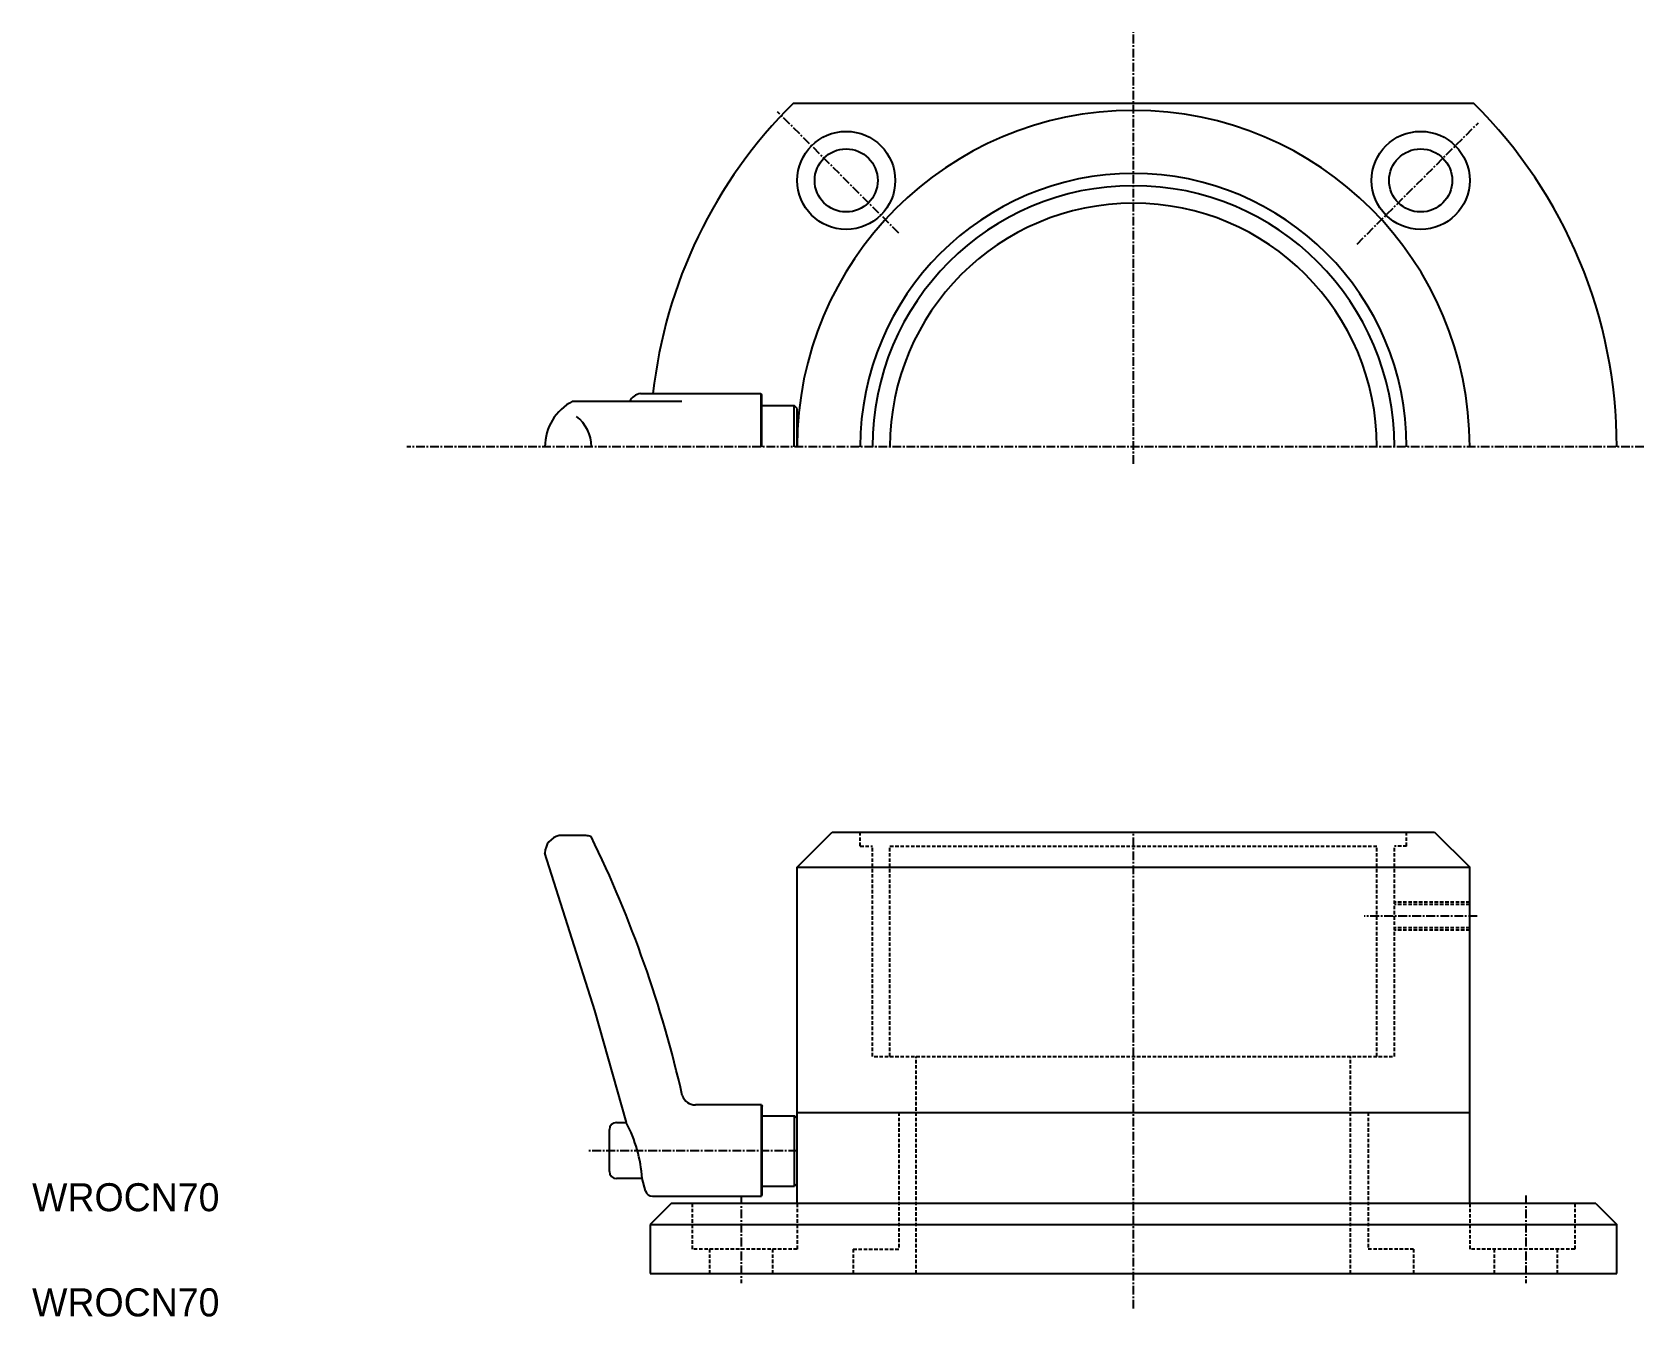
# Model space of a CAD drawing. Extents: x 285 to 515, y 186 to 369.
import ezdxf

# ---------------------------------------------------------------- set-up
doc = ezdxf.new("R2010")
doc.units = 0
doc.linetypes.add('CENTER', pattern=[2, 1.25, -0.25, 0.25, -0.25])
doc.linetypes.add('DASHED', pattern=[0.75, 0.5, -0.25])
doc.layers.get('0').update_dxf_attribs({"linetype": 'CONTINUOUS'})
doc.layers.add('CENTER', color=1, linetype='CENTER')

msp = doc.modelspace()

# ---------------------------------------------------------------- linework, layer by layer
at = {"color": 7, "linetype": 'CONTINUOUS'}
for p, q in [((490.85, 358.81), (393.69, 358.81)), ((362.22, 316.3), (370.72, 316.3)), ((370.72, 316.3), (377.82, 316.3)), ((371.92, 317.4), (389.08, 317.4)), ((389.08, 317.4), (389.08, 309.81)), ((389.08, 317.4), (389.18, 317.17)), ((389.18, 317.17), (389.18, 309.81)), ((389.18, 315.7), (389.18, 309.81)), ((389.18, 315.7), (393.84, 315.7)), ((393.84, 309.81), (393.84, 315.7)), ((394.27, 315.27), (393.84, 315.7)), ((394.27, 309.81), (394.27, 315.27)), ((364.13, 254.33), (360.28, 254.33)), ((394.27, 249.83), (399.27, 254.83)), ((399.27, 254.83), (485.27, 254.83)), ((485.27, 254.83), (490.27, 249.83)), ((365.38, 229.39), (358.27, 251.84)), ((394.27, 201.83), (394.27, 249.83)), ((394.27, 249.83), (490.27, 249.83)), ((490.27, 201.83), (490.27, 249.83)), ((369.89, 213.39), (365.38, 229.39)), ((389.18, 215.89), (379.76, 215.89)), ((389.18, 202.89), (389.18, 215.89)), ((389.18, 215.89), (389.27, 215.69)), ((389.27, 214.33), (389.27, 215.69)), ((389.27, 204.33), (389.27, 214.33)), ((389.27, 214.33), (393.9, 214.33)), ((393.9, 204.33), (393.9, 214.33)), ((394.27, 213.96), (393.9, 214.33)), ((394.27, 214.83), (490.27, 214.83)), ((367.47, 206.39), (367.47, 212.39)), ((368.47, 213.39), (369.89, 213.39)), ((372.14, 205.39), (368.47, 205.39)), ((372.64, 203.62), (372.14, 205.39)), ((373.6, 202.89), (389.18, 202.89)), ((389.18, 202.89), (389.27, 203.09)), ((389.27, 204.33), (393.9, 204.33)), ((389.27, 203.09), (389.27, 204.33)), ((394.27, 204.7), (393.9, 204.33)), ((376.27, 201.83), (373.27, 198.83)), ((508.27, 201.83), (376.27, 201.83)), ((508.27, 201.83), (511.27, 198.83)), ((373.27, 198.83), (373.27, 191.83)), ((373.27, 198.83), (511.27, 198.83)), ((511.27, 191.83), (511.27, 198.83)), ((373.27, 191.83), (511.27, 191.83))]:
    msp.add_line(p, q, dxfattribs=at)
at = {"color": 3, "linetype": 'DASHED'}
for p, q in [((403.27, 252.83), (403.27, 254.83)), ((481.27, 252.83), (481.27, 254.83)), ((403.27, 252.83), (405.02, 252.83)), ((405.02, 222.83), (405.02, 252.83)), ((407.52, 222.83), (407.52, 252.83)), ((407.52, 252.83), (477.02, 252.83)), ((477.02, 222.83), (477.02, 252.83)), ((479.52, 222.83), (479.52, 252.83)), ((481.27, 252.83), (479.52, 252.83)), ((490.27, 244.83), (479.52, 244.83)), ((490.27, 244.48), (479.52, 244.48)), ((490.27, 241.18), (479.52, 241.18)), ((490.27, 240.83), (479.52, 240.83)), ((405.27, 222.83), (479.27, 222.83)), ((411.27, 191.83), (411.27, 222.83)), ((473.27, 191.83), (473.27, 222.83)), ((408.77, 214.83), (408.77, 195.33)), ((475.77, 214.83), (475.77, 195.33)), ((379.27, 201.83), (379.27, 195.33)), ((394.27, 201.83), (394.27, 195.33)), ((490.27, 201.83), (490.27, 195.33)), ((505.27, 201.83), (505.27, 195.33)), ((394.27, 195.33), (379.27, 195.33)), ((381.77, 195.33), (381.77, 191.83)), ((390.77, 195.33), (390.77, 191.83)), ((402.27, 195.33), (402.27, 191.83)), ((402.27, 195.33), (408.77, 195.33)), ((482.27, 195.33), (475.77, 195.33)), ((482.27, 195.33), (482.27, 191.83)), ((505.27, 195.33), (490.27, 195.33)), ((493.77, 195.33), (493.77, 191.83)), ((502.77, 195.33), (502.77, 191.83))]:
    msp.add_line(p, q, dxfattribs=at)
at = {"color": 7, "linetype": 'CONTINUOUS'}
for centre, radius in [((401.27, 347.81), 7), ((483.27, 347.81), 7), ((401.27, 347.81), 4.5), ((483.27, 347.81), 4.5)]:
    msp.add_circle(centre, radius, dxfattribs=at)
for centre, radius, start, end in [((442.27, 309.81), 69, 134.7533, 173.6793), ((442.27, 309.81), 48, 0, 180), ((442.27, 309.81), 69, 0, 45.2467), ((442.27, 309.81), 39, 0, 180), ((442.27, 309.81), 37.25, 0, 180), ((442.27, 309.81), 34.75, 0, 180), ((365.57, 309.81), 7.3, 117.3186, 180), ((372.21, 315.36), 2.07, 98.0949, 152.9799), ((359.49, 309.81), 5.42, 0, 53.0101), ((360.85, 251.81), 2.58, 102.6317, 179.2795), ((363.32, 248.39), 6, 75.017, 82.2759), ((210.84, 179.24), 171.3, 12.8123, 25.9457), ((379.76, 217.89), 2, 199.379, 270), ((368.47, 212.39), 1, 90, 180), ((352.45, 204.16), 19.72, 3.5609, 27.8886), ((368.47, 206.39), 1, 180, 270), ((373.6, 203.89), 1, 195.7247, 270)]:
    msp.add_arc(centre, radius, start, end, dxfattribs=at)
at = {"layer": 'CENTER', "color": 1, "linetype": 'CENTER'}
for p, q in [((442.27, 307.36), (442.27, 368.96)), ((408.78, 340.3), (391.48, 357.59)), ((474.2, 338.74), (491.51, 356.04)), ((515.12, 309.81), (338.56, 309.81)), ((442.27, 186.83), (442.27, 254.74)), ((491.33, 242.83), (475.22, 242.83)), ((394.27, 209.33), (364.28, 209.33)), ((386.27, 202.97), (386.27, 190.48)), ((498.27, 202.97), (498.27, 190.48))]:
    msp.add_line(p, q, dxfattribs=at)

# ---------------------------------------------------------------- texts
at = {"color": 7, "linetype": 'CONTINUOUS'}
for p in [(285.06, 200.73), (285.06, 185.73)]:
    msp.add_text('WROCN70', height=4, dxfattribs=at).set_placement(p)

doc.saveas('drawing.dxf')
